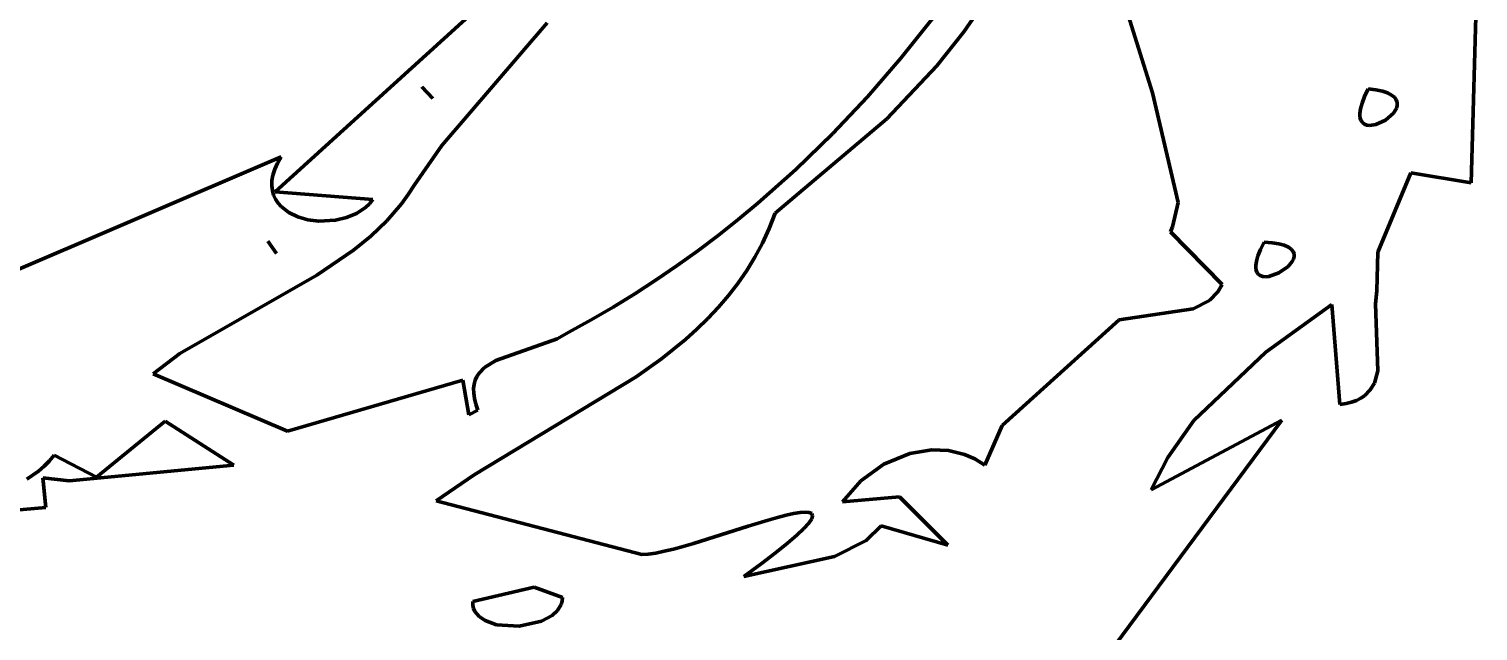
# Model space of a CAD drawing. Header units: millimetres. Extents: x 0 to 10.4, y 0 to 8.2.
# Drawn here: x 7.5 to 8.283, y 5.953 to 6.279 of the extents above; entities that cross this region are included whole.
import ezdxf

# ---------------------------------------------------------------- set-up
doc = ezdxf.new("R2010")
doc.units = ezdxf.units.MM
for name, color, linetype, lineweight in [('color#000000ff', 7, 'CONTINUOUS', 100), ('color#929292ff', 7, 'CONTINUOUS', 100), ('color#ffffffff', 7, 'CONTINUOUS', 100)]:
    doc.layers.add(name, color=color, linetype=linetype, lineweight=lineweight)

msp = doc.modelspace()

# ---------------------------------------------------------------- linework, layer by layer
at = {"layer": 'color#000000ff'}
for p, q in [((7.6329, 6.19053), (7.79069, 6.33392)), ((8.28331, 6.32636), (8.27968, 6.19545)), ((8.10726, 6.24404), (8.08424, 6.31798)), ((8.01868, 6.29649), (8.00536, 6.27712)), ((7.9713, 6.26283), (7.98846, 6.28446)), ((7.78002, 6.28192), (7.723, 6.21558)), ((8.00536, 6.27712), (7.99066, 6.25873)), ((7.95324, 6.24196), (7.9713, 6.26283)), ((7.99066, 6.25873), (7.96365, 6.23008)), ((7.71223, 6.24729), (7.71822, 6.24099)), ((7.71822, 6.24099), (7.71223, 6.24729)), ((8.22388, 6.24621), (8.22194, 6.24212)), ((8.22811, 6.2457), (8.22388, 6.24621)), ((8.2316, 6.24496), (8.22811, 6.2457)), ((8.2344, 6.24404), (8.2316, 6.24496)), ((7.93431, 6.22189), (7.95324, 6.24196)), ((8.12114, 6.18485), (8.10726, 6.24404)), ((8.22058, 6.23857), (8.21975, 6.23555)), ((8.22194, 6.24212), (8.22058, 6.23857)), ((8.23655, 6.24295), (8.2344, 6.24404)), ((8.2381, 6.24173), (8.23655, 6.24295)), ((8.23911, 6.2404), (8.2381, 6.24173)), ((8.23962, 6.239), (8.23911, 6.2404)), ((8.23934, 6.23608), (8.23968, 6.23755)), ((8.23968, 6.23755), (8.23962, 6.239)), ((7.96365, 6.23008), (7.90335, 6.17915)), ((8.21975, 6.23555), (8.21941, 6.23301)), ((8.21941, 6.23301), (8.21949, 6.23094)), ((8.21949, 6.23094), (8.21996, 6.2293)), ((8.21996, 6.2293), (8.22076, 6.22807)), ((8.22808, 6.22701), (8.23335, 6.22942)), ((8.23335, 6.22942), (8.23765, 6.23319)), ((8.23765, 6.23319), (8.23934, 6.23608)), ((7.91452, 6.20268), (7.93431, 6.22189)), ((8.22076, 6.22807), (8.22185, 6.22721)), ((8.22185, 6.22721), (8.22318, 6.22671)), ((8.22318, 6.22671), (8.22469, 6.22653)), ((8.22469, 6.22653), (8.22808, 6.22701)), ((7.723, 6.21558), (7.70833, 6.19434)), ((7.48039, 6.14284), (7.63617, 6.20952)), ((7.63418, 6.20606), (7.63271, 6.20277)), ((7.63617, 6.20952), (7.63418, 6.20606)), ((7.63173, 6.19965), (7.63121, 6.19669)), ((7.63271, 6.20277), (7.63173, 6.19965)), ((7.89391, 6.18439), (7.91452, 6.20268)), ((8.24705, 6.20086), (8.22907, 6.15804)), ((8.27968, 6.19545), (8.24705, 6.20086)), ((7.63121, 6.19669), (7.63113, 6.19391)), ((7.63113, 6.19391), (7.63144, 6.1913)), ((7.63144, 6.1913), (7.63214, 6.18887)), ((7.68577, 6.18642), (7.6329, 6.19053)), ((7.70833, 6.19434), (7.70488, 6.18911)), ((7.63214, 6.18887), (7.63318, 6.18663)), ((7.63318, 6.18663), (7.63455, 6.18456)), ((7.63455, 6.18456), (7.6362, 6.18269)), ((7.6362, 6.18269), (7.64028, 6.17951)), ((7.67698, 6.17896), (7.68181, 6.18221)), ((7.68181, 6.18221), (7.68391, 6.1842)), ((7.68391, 6.1842), (7.68577, 6.18642)), ((7.70122, 6.18414), (7.69328, 6.17494)), ((7.70488, 6.18911), (7.70122, 6.18414)), ((7.8833, 6.1756), (7.89391, 6.18439)), ((8.11817, 6.17165), (8.12114, 6.18485)), ((7.64028, 6.17951), (7.64519, 6.17712)), ((7.64519, 6.17712), (7.6507, 6.17553)), ((7.6507, 6.17553), (7.6566, 6.17477)), ((7.6566, 6.17477), (7.66566, 6.17523)), ((7.66566, 6.17523), (7.67153, 6.17664)), ((7.67153, 6.17664), (7.67698, 6.17896)), ((7.69328, 6.17494), (7.68463, 6.1666)), ((7.8725, 6.16706), (7.8833, 6.1756)), ((7.90335, 6.17915), (7.90008, 6.1708)), ((7.68463, 6.1666), (7.67536, 6.159)), ((7.86151, 6.15878), (7.8725, 6.16706)), ((7.90008, 6.1708), (7.89641, 6.16285)), ((8.11708, 6.169), (8.11817, 6.17165)), ((8.14495, 6.14043), (8.11708, 6.169)), ((7.62897, 6.16397), (7.63371, 6.1573)), ((7.63371, 6.1573), (7.62897, 6.16397)), ((7.67536, 6.159), (7.65539, 6.14552)), ((7.85033, 6.15075), (7.86151, 6.15878)), ((7.89641, 6.16285), (7.89234, 6.15526)), ((8.16572, 6.15951), (8.16431, 6.15609)), ((8.16772, 6.16348), (8.16572, 6.15951)), ((8.17208, 6.16311), (8.16772, 6.16348)), ((8.17567, 6.16251), (8.17208, 6.16311)), ((8.17854, 6.16172), (8.17567, 6.16251)), ((8.18076, 6.16075), (8.17854, 6.16172)), ((8.18235, 6.15963), (8.18076, 6.16075)), ((8.18339, 6.1584), (8.18235, 6.15963)), ((8.18391, 6.15707), (8.18339, 6.1584)), ((8.22907, 6.15804), (8.22861, 6.13711)), ((7.83896, 6.14299), (7.85033, 6.15075)), ((7.89234, 6.15526), (7.88791, 6.14802)), ((8.16345, 6.15319), (8.16309, 6.15076)), ((8.16309, 6.15076), (8.16318, 6.14879)), ((8.16431, 6.15609), (8.16345, 6.15319)), ((8.18058, 6.15015), (8.1829, 6.15287)), ((8.1829, 6.15287), (8.18361, 6.15428)), ((8.18361, 6.15428), (8.18397, 6.15569)), ((8.18397, 6.15569), (8.18391, 6.15707)), ((7.65539, 6.14552), (7.58139, 6.10316)), ((7.82742, 6.13551), (7.83896, 6.14299)), ((7.88791, 6.14802), (7.88313, 6.14111)), ((8.16318, 6.14879), (8.16365, 6.14724)), ((8.16365, 6.14724), (8.16448, 6.14609)), ((8.16448, 6.14609), (8.1656, 6.14531)), ((8.1656, 6.14531), (8.16696, 6.14487)), ((8.16696, 6.14487), (8.16852, 6.14473)), ((8.16852, 6.14473), (8.17021, 6.14489)), ((8.17021, 6.14489), (8.17566, 6.14676)), ((8.17566, 6.14676), (8.18058, 6.15015)), ((7.81569, 6.12831), (7.82742, 6.13551)), ((7.87803, 6.13451), (7.87263, 6.12821)), ((7.88313, 6.14111), (7.87803, 6.13451)), ((8.13816, 6.13193), (8.14254, 6.13646)), ((8.14254, 6.13646), (8.14495, 6.14043)), ((8.22861, 6.13711), (8.22792, 6.13012)), ((7.80379, 6.1214), (7.81569, 6.12831)), ((7.87263, 6.12821), (7.86694, 6.12217)), ((8.08924, 6.12143), (8.12923, 6.1274)), ((8.12923, 6.1274), (8.13816, 6.13193)), ((8.2043, 6.12977), (8.16854, 6.104)), ((8.20868, 6.07566), (8.2043, 6.12977)), ((8.22792, 6.13012), (8.22919, 6.09382)), ((7.79172, 6.11478), (7.80379, 6.1214)), ((7.86694, 6.12217), (7.86099, 6.11639)), ((8.02611, 6.06428), (8.08924, 6.12143)), ((7.75218, 6.09943), (7.78551, 6.1111)), ((7.78551, 6.1111), (7.79172, 6.11478)), ((7.86099, 6.11639), (7.8548, 6.11084)), ((7.58139, 6.10316), (7.567, 6.09225)), ((7.8548, 6.11084), (7.84179, 6.10035)), ((8.16854, 6.104), (8.12974, 6.06689)), ((7.74318, 6.09253), (7.74619, 6.09566)), ((7.74619, 6.09566), (7.75218, 6.09943)), ((7.84179, 6.10035), (7.82807, 6.09056)), ((7.567, 6.09225), (7.63953, 6.06128)), ((7.63953, 6.06128), (7.73437, 6.08874)), ((7.73437, 6.08874), (7.73772, 6.07002)), ((7.82807, 6.09056), (7.74054, 6.03765)), ((7.74055, 6.0866), (7.74115, 6.08876)), ((7.74115, 6.08876), (7.74203, 6.09073)), ((7.74203, 6.09073), (7.74318, 6.09253)), ((8.22919, 6.09382), (8.22732, 6.08725)), ((7.74026, 6.08425), (7.74055, 6.0866)), ((7.7403, 6.08169), (7.74026, 6.08425)), ((7.74069, 6.0789), (7.7403, 6.08169)), ((8.22187, 6.08033), (8.21986, 6.079)), ((8.22508, 6.08349), (8.22187, 6.08033)), ((8.22732, 6.08725), (8.22508, 6.08349)), ((7.73772, 6.07002), (7.7426, 6.07259)), ((7.74145, 6.07587), (7.74069, 6.0789)), ((7.7426, 6.07259), (7.74145, 6.07587)), ((8.21198, 6.07617), (8.20868, 6.07566)), ((8.21493, 6.07691), (8.21198, 6.07617)), ((8.21756, 6.07786), (8.21493, 6.07691)), ((8.21986, 6.079), (8.21756, 6.07786)), ((7.57342, 6.06656), (7.53638, 6.03643)), ((7.6106, 6.04288), (7.57342, 6.06656)), ((8.01666, 6.04284), (8.02611, 6.06428)), ((8.17724, 6.06713), (8.08315, 5.94031)), ((8.10666, 6.02951), (8.17724, 6.06713)), ((8.12974, 6.06689), (8.11567, 6.04705)), ((7.96201, 6.04334), (7.97616, 6.04921)), ((7.97616, 6.04921), (7.98805, 6.05117)), ((7.98805, 6.05117), (7.99698, 6.0508)), ((7.99698, 6.0508), (8.0057, 6.04867)), ((8.0057, 6.04867), (8.0113, 6.0462)), ((7.50802, 6.04222), (7.50507, 6.03967)), ((7.51081, 6.04505), (7.50802, 6.04222)), ((7.51341, 6.04819), (7.51081, 6.04505)), ((7.53638, 6.03643), (7.51341, 6.04819)), ((7.52163, 6.03432), (7.6106, 6.04288)), ((7.94954, 6.03436), (7.96201, 6.04334)), ((8.0113, 6.0462), (8.01666, 6.04284)), ((8.11567, 6.04705), (8.10666, 6.02951)), ((7.50507, 6.03967), (7.49871, 6.03535)), ((7.50901, 6.01987), (7.50731, 6.03604)), ((7.50731, 6.03604), (7.52163, 6.03432)), ((7.74054, 6.03765), (7.71997, 6.02348)), ((7.93968, 6.02299), (7.94954, 6.03436)), ((7.97045, 6.02573), (7.93968, 6.02299)), ((7.99668, 5.99954), (7.97045, 6.02573)), ((7.43338, 6.01345), (7.50901, 6.01987)), ((7.71997, 6.02348), (7.83113, 5.99445)), ((7.91325, 6.01668), (7.91676, 6.01727)), ((7.91676, 6.01727), (7.91963, 6.0175)), ((7.91963, 6.0175), (7.92176, 6.01732)), ((7.92176, 6.01732), (7.9231, 6.01667)), ((7.85921, 6.00054), (7.88861, 6.00978)), ((7.88861, 6.00978), (7.89957, 6.01314)), ((7.89957, 6.01314), (7.90458, 6.01456)), ((7.90458, 6.01456), (7.90916, 6.01576)), ((7.90916, 6.01576), (7.91325, 6.01668)), ((7.92151, 6.01152), (7.91887, 6.00858)), ((7.92305, 6.01382), (7.92151, 6.01152)), ((7.92355, 6.01552), (7.92305, 6.01382)), ((7.9231, 6.01667), (7.92355, 6.01552)), ((7.95251, 6.00218), (7.96063, 6.00995)), ((7.96063, 6.00995), (7.99668, 5.99954)), ((7.91504, 6.00495), (7.90994, 6.00058)), ((7.91887, 6.00858), (7.91504, 6.00495)), ((7.93545, 5.99348), (7.95251, 6.00218)), ((7.83113, 5.99445), (7.83463, 5.99471)), ((7.83463, 5.99471), (7.8387, 5.99533)), ((7.8387, 5.99533), (7.84327, 5.99627)), ((7.84327, 5.99627), (7.84826, 5.99748)), ((7.84826, 5.99748), (7.8536, 5.99892)), ((7.8536, 5.99892), (7.85921, 6.00054)), ((7.88631, 5.98262), (7.93545, 5.99348)), ((7.90351, 5.99544), (7.89566, 5.98947)), ((7.90994, 6.00058), (7.90351, 5.99544)), ((7.89566, 5.98947), (7.88631, 5.98262)), ((7.77301, 5.97695), (7.73974, 5.96908)), ((7.78829, 5.97128), (7.77301, 5.97695)), ((7.7881, 5.96936), (7.78829, 5.97128)), ((7.73974, 5.96908), (7.73983, 5.96715)), ((7.73983, 5.96715), (7.74026, 5.96537)), ((7.74026, 5.96537), (7.74099, 5.96375)), ((7.74099, 5.96375), (7.74328, 5.96096)), ((7.78276, 5.96162), (7.78567, 5.96435)), ((7.78567, 5.96435), (7.78758, 5.96757)), ((7.78758, 5.96757), (7.7881, 5.96936)), ((7.74328, 5.96096), (7.7465, 5.95878)), ((7.7465, 5.95878), (7.75268, 5.9566)), ((7.75268, 5.9566), (7.76491, 5.95583)), ((7.76491, 5.95583), (7.77692, 5.95847)), ((7.77692, 5.95847), (7.78276, 5.96162))]:
    msp.add_line(p, q, dxfattribs=at)
at = {"layer": 'color#929292ff'}
for p, q in [((7.71223, 6.24729), (7.71822, 6.24099)), ((7.71822, 6.24099), (7.71223, 6.24729)), ((8.22194, 6.24212), (8.22388, 6.24621)), ((8.22388, 6.24621), (8.22811, 6.2457)), ((8.22811, 6.2457), (8.2316, 6.24496)), ((8.2316, 6.24496), (8.2344, 6.24404)), ((8.21975, 6.23555), (8.22058, 6.23857)), ((8.22058, 6.23857), (8.22194, 6.24212)), ((8.2344, 6.24404), (8.23655, 6.24295)), ((8.23655, 6.24295), (8.2381, 6.24173)), ((8.2381, 6.24173), (8.23911, 6.2404)), ((8.23911, 6.2404), (8.23962, 6.239)), ((8.23968, 6.23755), (8.23934, 6.23608)), ((8.23962, 6.239), (8.23968, 6.23755)), ((8.21941, 6.23301), (8.21975, 6.23555)), ((8.21949, 6.23094), (8.21941, 6.23301)), ((8.21996, 6.2293), (8.21949, 6.23094)), ((8.22076, 6.22807), (8.21996, 6.2293)), ((8.23335, 6.22942), (8.22808, 6.22701)), ((8.23765, 6.23319), (8.23335, 6.22942)), ((8.23934, 6.23608), (8.23765, 6.23319)), ((8.22185, 6.22721), (8.22076, 6.22807)), ((8.22318, 6.22671), (8.22185, 6.22721)), ((8.22469, 6.22653), (8.22318, 6.22671)), ((8.22808, 6.22701), (8.22469, 6.22653)), ((7.62897, 6.16397), (7.63371, 6.1573)), ((7.63371, 6.1573), (7.62897, 6.16397)), ((8.16431, 6.15609), (8.16572, 6.15951)), ((8.16572, 6.15951), (8.16772, 6.16348)), ((8.16772, 6.16348), (8.17208, 6.16311)), ((8.17208, 6.16311), (8.17567, 6.16251)), ((8.17567, 6.16251), (8.17854, 6.16172)), ((8.17854, 6.16172), (8.18076, 6.16075)), ((8.18076, 6.16075), (8.18235, 6.15963)), ((8.18235, 6.15963), (8.18339, 6.1584)), ((8.18339, 6.1584), (8.18391, 6.15707)), ((8.16309, 6.15076), (8.16345, 6.15319)), ((8.16318, 6.14879), (8.16309, 6.15076)), ((8.16345, 6.15319), (8.16431, 6.15609)), ((8.1829, 6.15287), (8.18058, 6.15015)), ((8.18361, 6.15428), (8.1829, 6.15287)), ((8.18397, 6.15569), (8.18361, 6.15428)), ((8.18391, 6.15707), (8.18397, 6.15569)), ((8.16365, 6.14724), (8.16318, 6.14879)), ((8.16448, 6.14609), (8.16365, 6.14724)), ((8.1656, 6.14531), (8.16448, 6.14609)), ((8.16696, 6.14487), (8.1656, 6.14531)), ((8.16852, 6.14473), (8.16696, 6.14487)), ((8.17021, 6.14489), (8.16852, 6.14473)), ((8.17566, 6.14676), (8.17021, 6.14489)), ((8.18058, 6.15015), (8.17566, 6.14676)), ((7.73974, 5.96908), (7.77301, 5.97695)), ((7.77301, 5.97695), (7.78829, 5.97128)), ((7.78829, 5.97128), (7.7881, 5.96936)), ((7.73983, 5.96715), (7.73974, 5.96908)), ((7.74026, 5.96537), (7.73983, 5.96715)), ((7.74099, 5.96375), (7.74026, 5.96537)), ((7.74328, 5.96096), (7.74099, 5.96375)), ((7.78567, 5.96435), (7.78276, 5.96162)), ((7.78758, 5.96757), (7.78567, 5.96435)), ((7.7881, 5.96936), (7.78758, 5.96757)), ((7.7465, 5.95878), (7.74328, 5.96096)), ((7.75268, 5.9566), (7.7465, 5.95878)), ((7.76491, 5.95583), (7.75268, 5.9566)), ((7.77692, 5.95847), (7.76491, 5.95583)), ((7.78276, 5.96162), (7.77692, 5.95847))]:
    msp.add_line(p, q, dxfattribs=at)
at = {"layer": 'color#ffffffff'}
for p, q in [((7.79069, 6.33392), (7.6329, 6.19053)), ((8.27968, 6.19545), (8.28331, 6.32636)), ((8.08424, 6.31798), (8.10726, 6.24404)), ((8.00536, 6.27712), (8.01868, 6.29649)), ((7.98846, 6.28446), (7.9713, 6.26283)), ((7.723, 6.21558), (7.78002, 6.28192)), ((7.99066, 6.25873), (8.00536, 6.27712)), ((7.9713, 6.26283), (7.95324, 6.24196)), ((7.96365, 6.23008), (7.99066, 6.25873)), ((7.95324, 6.24196), (7.93431, 6.22189)), ((8.10726, 6.24404), (8.12114, 6.18485)), ((7.90335, 6.17915), (7.96365, 6.23008)), ((7.93431, 6.22189), (7.91452, 6.20268)), ((7.70833, 6.19434), (7.723, 6.21558)), ((7.63617, 6.20952), (7.48039, 6.14284)), ((7.63271, 6.20277), (7.63418, 6.20606)), ((7.63418, 6.20606), (7.63617, 6.20952)), ((7.63121, 6.19669), (7.63173, 6.19965)), ((7.63173, 6.19965), (7.63271, 6.20277)), ((7.91452, 6.20268), (7.89391, 6.18439)), ((8.22907, 6.15804), (8.24705, 6.20086)), ((8.24705, 6.20086), (8.27968, 6.19545)), ((7.63113, 6.19391), (7.63121, 6.19669)), ((7.63144, 6.1913), (7.63113, 6.19391)), ((7.63214, 6.18887), (7.63144, 6.1913)), ((7.6329, 6.19053), (7.68577, 6.18642)), ((7.70488, 6.18911), (7.70833, 6.19434)), ((7.63318, 6.18663), (7.63214, 6.18887)), ((7.63455, 6.18456), (7.63318, 6.18663)), ((7.6362, 6.18269), (7.63455, 6.18456)), ((7.64028, 6.17951), (7.6362, 6.18269)), ((7.68181, 6.18221), (7.67698, 6.17896)), ((7.68391, 6.1842), (7.68181, 6.18221)), ((7.68577, 6.18642), (7.68391, 6.1842)), ((7.69328, 6.17494), (7.70122, 6.18414)), ((7.70122, 6.18414), (7.70488, 6.18911)), ((7.89391, 6.18439), (7.8833, 6.1756)), ((8.12114, 6.18485), (8.11817, 6.17165)), ((7.64519, 6.17712), (7.64028, 6.17951)), ((7.6507, 6.17553), (7.64519, 6.17712)), ((7.6566, 6.17477), (7.6507, 6.17553)), ((7.66566, 6.17523), (7.6566, 6.17477)), ((7.67153, 6.17664), (7.66566, 6.17523)), ((7.67698, 6.17896), (7.67153, 6.17664)), ((7.68463, 6.1666), (7.69328, 6.17494)), ((7.8833, 6.1756), (7.8725, 6.16706)), ((7.90008, 6.1708), (7.90335, 6.17915)), ((7.67536, 6.159), (7.68463, 6.1666)), ((7.8725, 6.16706), (7.86151, 6.15878)), ((7.89641, 6.16285), (7.90008, 6.1708)), ((8.11817, 6.17165), (8.11708, 6.169)), ((8.11708, 6.169), (8.14495, 6.14043)), ((7.65539, 6.14552), (7.67536, 6.159)), ((7.86151, 6.15878), (7.85033, 6.15075)), ((7.89234, 6.15526), (7.89641, 6.16285)), ((8.22861, 6.13711), (8.22907, 6.15804)), ((7.85033, 6.15075), (7.83896, 6.14299)), ((7.88791, 6.14802), (7.89234, 6.15526)), ((7.58139, 6.10316), (7.65539, 6.14552)), ((7.83896, 6.14299), (7.82742, 6.13551)), ((7.88313, 6.14111), (7.88791, 6.14802)), ((7.82742, 6.13551), (7.81569, 6.12831)), ((7.87263, 6.12821), (7.87803, 6.13451)), ((7.87803, 6.13451), (7.88313, 6.14111)), ((8.14254, 6.13646), (8.13816, 6.13193)), ((8.14495, 6.14043), (8.14254, 6.13646)), ((8.22792, 6.13012), (8.22861, 6.13711)), ((7.81569, 6.12831), (7.80379, 6.1214)), ((7.86694, 6.12217), (7.87263, 6.12821)), ((8.12923, 6.1274), (8.08924, 6.12143)), ((8.13816, 6.13193), (8.12923, 6.1274)), ((8.16854, 6.104), (8.2043, 6.12977)), ((8.2043, 6.12977), (8.20868, 6.07566)), ((8.22919, 6.09382), (8.22792, 6.13012)), ((7.80379, 6.1214), (7.79172, 6.11478)), ((7.86099, 6.11639), (7.86694, 6.12217)), ((8.08924, 6.12143), (8.02611, 6.06428)), ((7.78551, 6.1111), (7.75218, 6.09943)), ((7.79172, 6.11478), (7.78551, 6.1111)), ((7.8548, 6.11084), (7.86099, 6.11639)), ((7.567, 6.09225), (7.58139, 6.10316)), ((7.84179, 6.10035), (7.8548, 6.11084)), ((8.12974, 6.06689), (8.16854, 6.104)), ((7.74619, 6.09566), (7.74318, 6.09253)), ((7.75218, 6.09943), (7.74619, 6.09566)), ((7.82807, 6.09056), (7.84179, 6.10035)), ((7.63953, 6.06128), (7.567, 6.09225)), ((7.73437, 6.08874), (7.63953, 6.06128)), ((7.73772, 6.07002), (7.73437, 6.08874)), ((7.74054, 6.03765), (7.82807, 6.09056)), ((7.74115, 6.08876), (7.74055, 6.0866)), ((7.74203, 6.09073), (7.74115, 6.08876)), ((7.74318, 6.09253), (7.74203, 6.09073)), ((8.22732, 6.08725), (8.22919, 6.09382)), ((7.74055, 6.0866), (7.74026, 6.08425)), ((7.74026, 6.08425), (7.7403, 6.08169)), ((7.7403, 6.08169), (7.74069, 6.0789)), ((8.21986, 6.079), (8.22187, 6.08033)), ((8.22187, 6.08033), (8.22508, 6.08349)), ((8.22508, 6.08349), (8.22732, 6.08725)), ((7.7426, 6.07259), (7.73772, 6.07002)), ((7.74069, 6.0789), (7.74145, 6.07587)), ((7.74145, 6.07587), (7.7426, 6.07259)), ((8.20868, 6.07566), (8.21198, 6.07617)), ((8.21198, 6.07617), (8.21493, 6.07691)), ((8.21493, 6.07691), (8.21756, 6.07786)), ((8.21756, 6.07786), (8.21986, 6.079)), ((7.53638, 6.03643), (7.57342, 6.06656)), ((7.57342, 6.06656), (7.6106, 6.04288)), ((8.02611, 6.06428), (8.01666, 6.04284)), ((8.08315, 5.94031), (8.17724, 6.06713)), ((8.17724, 6.06713), (8.10666, 6.02951)), ((8.11567, 6.04705), (8.12974, 6.06689)), ((7.97616, 6.04921), (7.96201, 6.04334)), ((7.98805, 6.05117), (7.97616, 6.04921)), ((7.99698, 6.0508), (7.98805, 6.05117)), ((8.0057, 6.04867), (7.99698, 6.0508)), ((8.0113, 6.0462), (8.0057, 6.04867)), ((7.50507, 6.03967), (7.50802, 6.04222)), ((7.50802, 6.04222), (7.51081, 6.04505)), ((7.51081, 6.04505), (7.51341, 6.04819)), ((7.51341, 6.04819), (7.53638, 6.03643)), ((7.6106, 6.04288), (7.52163, 6.03432)), ((7.96201, 6.04334), (7.94954, 6.03436)), ((8.01666, 6.04284), (8.0113, 6.0462)), ((8.10666, 6.02951), (8.11567, 6.04705)), ((7.49871, 6.03535), (7.50507, 6.03967)), ((7.52163, 6.03432), (7.50731, 6.03604)), ((7.50731, 6.03604), (7.50901, 6.01987)), ((7.71997, 6.02348), (7.74054, 6.03765)), ((7.94954, 6.03436), (7.93968, 6.02299)), ((7.93968, 6.02299), (7.97045, 6.02573)), ((7.97045, 6.02573), (7.99668, 5.99954)), ((7.50901, 6.01987), (7.43338, 6.01345)), ((7.83113, 5.99445), (7.71997, 6.02348)), ((7.91676, 6.01727), (7.91325, 6.01668)), ((7.91963, 6.0175), (7.91676, 6.01727)), ((7.92176, 6.01732), (7.91963, 6.0175)), ((7.9231, 6.01667), (7.92176, 6.01732)), ((7.88861, 6.00978), (7.85921, 6.00054)), ((7.89957, 6.01314), (7.88861, 6.00978)), ((7.90458, 6.01456), (7.89957, 6.01314)), ((7.90916, 6.01576), (7.90458, 6.01456)), ((7.91325, 6.01668), (7.90916, 6.01576)), ((7.91887, 6.00858), (7.92151, 6.01152)), ((7.92151, 6.01152), (7.92305, 6.01382)), ((7.92305, 6.01382), (7.92355, 6.01552)), ((7.92355, 6.01552), (7.9231, 6.01667)), ((7.96063, 6.00995), (7.95251, 6.00218)), ((7.99668, 5.99954), (7.96063, 6.00995)), ((7.90994, 6.00058), (7.91504, 6.00495)), ((7.91504, 6.00495), (7.91887, 6.00858)), ((7.95251, 6.00218), (7.93545, 5.99348)), ((7.83463, 5.99471), (7.83113, 5.99445)), ((7.8387, 5.99533), (7.83463, 5.99471)), ((7.84327, 5.99627), (7.8387, 5.99533)), ((7.84826, 5.99748), (7.84327, 5.99627)), ((7.8536, 5.99892), (7.84826, 5.99748)), ((7.85921, 6.00054), (7.8536, 5.99892)), ((7.93545, 5.99348), (7.88631, 5.98262)), ((7.89566, 5.98947), (7.90351, 5.99544)), ((7.90351, 5.99544), (7.90994, 6.00058)), ((7.88631, 5.98262), (7.89566, 5.98947))]:
    msp.add_line(p, q, dxfattribs=at)

doc.saveas('drawing.dxf')
